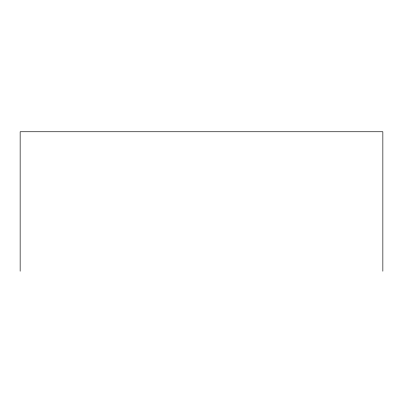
<?xml version="1.0" encoding="UTF-8"?>
<svg xmlns="http://www.w3.org/2000/svg" width="403" height="403" viewBox="0 0 403 403"><rect width="100%" height="100%" fill="white"/><g stroke="black" fill="none" stroke-linecap="round" stroke-linejoin="round"><path stroke-width="0.6" d="M382.85 271.249L382.85 131.751L20.15 131.751L20.15 271.249"/></g></svg>
